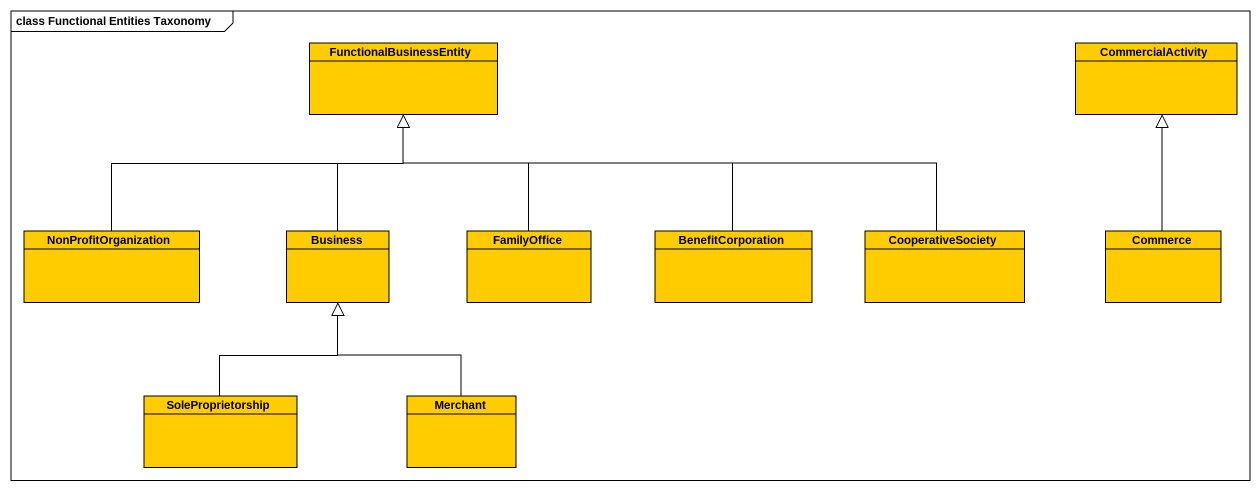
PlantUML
@startuml
mainframe class Functional Entities Taxonomy
hide circle
hide empty members
class FunctionalBusinessEntity #FFCC00
class CommercialActivity #FFCC00
class NonProfitOrganization #FFCC00
class Business #FFCC00
class FamilyOffice #FFCC00
class BenefitCorporation #FFCC00
class CooperativeSociety #FFCC00
class Commerce #FFCC00
class SoleProprietorship #FFCC00
class Merchant #FFCC00
NonProfitOrganization -up-|> FunctionalBusinessEntity
Business -up-|> FunctionalBusinessEntity
FamilyOffice -up-|> FunctionalBusinessEntity
BenefitCorporation -left-|> FunctionalBusinessEntity
CooperativeSociety -left-|> FunctionalBusinessEntity
Commerce -up-|> CommercialActivity
SoleProprietorship -up-|> Business
Merchant -up-|> Business
@enduml
